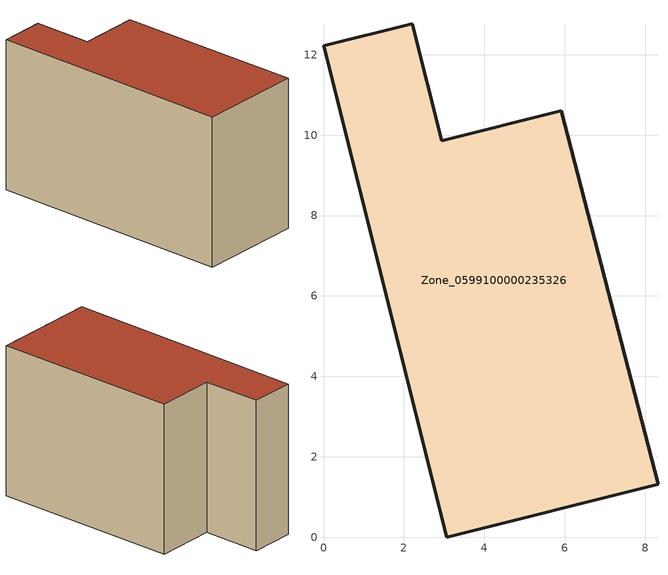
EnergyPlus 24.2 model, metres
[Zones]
Zone_0599100000235326
 floor ground (C_G): 3.07,0 0,12.22 2.21,12.77 2.94,9.86 5.92,10.61 8.32,1.32 z0
 wall outside (C_F): 0,12.22 3.07,0 8.32,1.32 5.92,10.61 2.94,9.86 2.21,12.77 0,12.22 z0:7.77
 roof outside (C_R): 5.92,10.61 2.94,9.86 2.21,12.77 0,12.22 3.07,0 8.32,1.32 z7.77
[BUILDING]
Pand.0599100000235326: North Axis=0; Terrain=City; Loads Convergence Tolerance Value=0.04; Temperature Convergence Tolerance Value=0.4; Solar Distribution=FullExterior; Maximum Number of Warmup Days=25; Minimum Number of Warmup Days=1
[Site:Location]
Rotterdam.The.Hague.AP_ZH_NLD Design_Conditions: Latitude=51.96; Longitude=4.45; Time Zone=1; Elevation=-4.5
[SITE:GROUNDTEMPERATURE:BUILDINGSURFACE]
18, 18, 18, 18, 18, 18, 18, 18, 18, 18, 18, 18
[MATERIAL] Thermal Absorptance=0.9; Solar Absorptance=0.7; Visible Absorptance=0.7
Name | Roughness | Thickness | Conductivity | Density | Specific Heat
G.TI.1975-1991 | MediumSmooth | 0.15 | 0.288461 | 540 | 1210
F.TI.1975-1991 | Rough | 0.3 | 0.230769 | 1920 | 840
R.TI.1975-1991 | MediumRough | 0.2 | 0.153846 | 1500 | 1000
[CONSTRUCTION]
C_G: G.TI.1975-1991
C_F: F.TI.1975-1991
C_R: R.TI.1975-1991
[ZONE]
Zone_0599100000235326: Type=1; Multiplier=1; Ceiling Height=Autocalculate; Volume=Autocalculate; Floor Area=autocalculate; Part of Total Floor Area=Yes
[ZONEINFILTRATION:DESIGNFLOWRATE]
Infil_Zone_0599100000235326: Zone or ZoneList or Space or SpaceList=Zone_0599100000235326; Schedule=AlwaysOn; Design Flow Rate Calculation Method=Flow/Area; Flow Rate per Floor Area=0.003; Constant Term Coefficient=1; Temperature Term Coefficient=0; Velocity Term Coefficient=0; Velocity Squared Term Coefficient=0
[HVACTEMPLATE:ZONE:IDEALLOADSAIRSYSTEM]
Zone_0599100000235326: Maximum Heating Supply Air Temperature=50; Minimum Cooling Supply Air Temperature=13; Maximum Heating Supply Air Humidity Ratio=0.0156; Minimum Cooling Supply Air Humidity Ratio=0.0077; Heating Limit=NoLimit; Cooling Limit=NoLimit; Dehumidification Control Type=ConstantSensibleHeatRatio; Cooling Sensible Heat Ratio=0.7; Dehumidification Setpoint=60; Humidification Control Type=None; Humidification Setpoint=30; Outdoor Air Method=None; Outdoor Air Flow Rate per Person=0.00944; Outdoor Air Flow Rate per Zone Floor Area=0; Outdoor Air Flow Rate per Zone=0; Demand Controlled Ventilation Type=None; Outdoor Air Economizer Type=NoEconomizer; Heat Recovery Type=None; Sensible Heat Recovery Effectiveness=0.7; Latent Heat Recovery Effectiveness=0.65
[ZONECONTROL:THERMOSTAT]
ThermostatControl_Zone_0599100000235326: Zone or ZoneList=Zone_0599100000235326; Control Type Schedule=DualSetpointControlType; Control 1=Thermostat_Zone_0599100000235326; Temperature Difference Between Cutout And Setpoint=0
[THERMOSTATSETPOINT:DUALSETPOINT]
Thermostat_Zone_0599100000235326: Heating Setpoint Temperature Schedule=HeatingSetpoint_Zone_0599100000235326; Cooling Setpoint Temperature Schedule=CoolingSetpoint_Zone_0599100000235326
[SCHEDULE:COMPACT]
HeatingSetpoint_Zone_0599100000235326: Through: 12/31, For: AllDays, Until: 24:00, 21
CoolingSetpoint_Zone_0599100000235326: Through: 12/31, For: AllDays, Until: 24:00, 24
DualSetpointControlType: Through: 12/31, For: AllDays, Until: 24:00, 4
AlwaysOn: Through: 12/31, For: AllDays, Until: 24:00, 1
